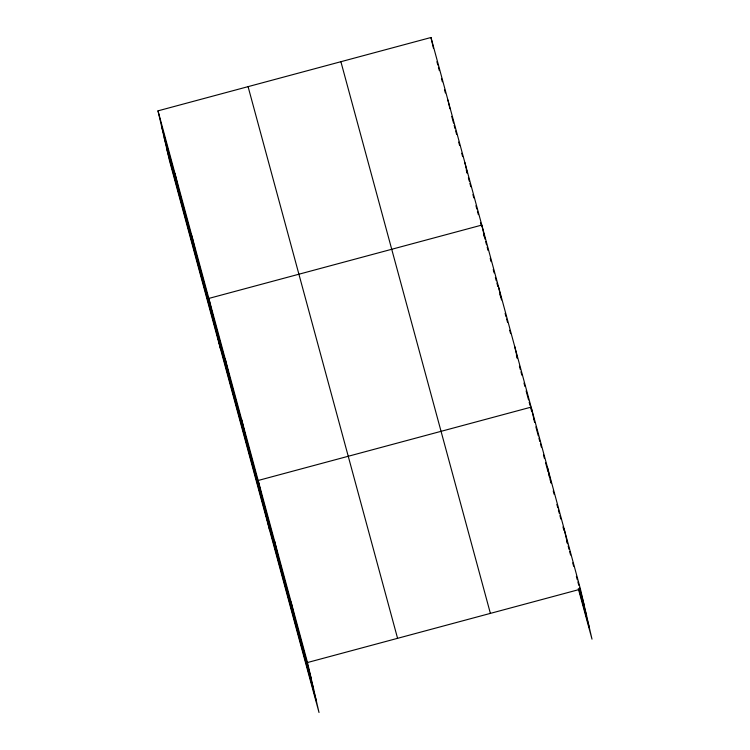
<?xml version="1.0" encoding="UTF-8"?>
<svg xmlns="http://www.w3.org/2000/svg" width="750" height="750" viewBox="0 0 750 750"><rect width="100%" height="100%" fill="white"/><g stroke="black" fill="none" stroke-linecap="round" stroke-linejoin="round"><path stroke-width="1.12" d="M157.997 110.85L307.491 662.531L319.022 712.5L169.537 160.819L157.997 110.85L430.978 37.5L580.462 589.181L592.003 639.15L578.297 588.581M307.491 662.531L580.462 589.181M436.913 61.678L437.822 65.034M438.431 67.266L439.341 70.612M441.459 78.431L442.359 81.778M444.478 89.597L445.387 92.944M451.744 116.391L453.553 123.094M454.163 125.325L455.072 128.672M455.672 130.903L456.581 134.259M458.7 142.069L459.609 145.416M461.728 153.234L462.628 156.581M466.266 169.987L467.175 173.334M468.384 177.797L469.284 181.144M469.894 183.384L470.803 186.731M472.922 194.55L473.831 197.897M475.941 205.716L476.85 209.062M477.459 211.294L478.369 214.641M480.478 222.459L481.388 225.806M483.506 233.625L484.416 236.972M485.625 241.444L486.544 244.819M487.153 247.069L488.062 250.434M490.2 258.3L491.109 261.675M493.238 269.541L494.156 272.916M495.375 277.406L496.284 280.781M496.894 283.031L497.812 286.397M499.941 294.262L500.85 297.638M505.116 313.369L506.034 316.744M506.644 318.994L507.553 322.359M509.681 330.225L510.6 333.6M516.384 354.947L517.294 358.322M519.431 366.188L520.341 369.562M520.95 371.812L521.869 375.178M523.997 383.044L524.906 386.419M526.125 390.909L528.562 399.9M529.172 402.15L530.091 405.525M530.7 407.766L531.609 411.141M533.738 419.006L534.656 422.381M535.875 426.872L538.312 435.863M538.922 438.113L539.831 441.488M540.441 443.728L541.359 447.103M543.488 454.969L544.397 458.344M545.616 462.834L548.053 471.825M548.663 474.075L549.581 477.45M550.181 479.691L551.1 483.066L547.575 467.812M553.228 490.931L554.147 494.306M556.884 504.412L557.803 507.787M558.403 510.037L559.322 513.403M559.931 515.653L560.841 519.028M562.978 526.894L563.888 530.269M566.634 540.375L567.544 543.75L564.019 528.497M568.153 546L569.062 549.366M569.672 551.616L570.591 554.991M572.719 562.856L573.638 566.222M576.375 576.337L577.284 579.712M577.894 581.962L578.812 585.328M579.422 587.578L583.987 604.434M579.328 588.919L586.631 615.891M579 589.481L589.359 627.694M340.894 61.706L490.388 613.387M248.081 86.644L397.575 638.325M161.522 126.103L311.006 677.784M164.166 137.559L313.65 689.241M166.884 149.362L316.378 701.044M533.897 419.109L531.131 407.128L258.159 480.478L269.691 530.447M514.688 346.444L517.453 358.425M498.244 285.759L501.516 299.916M485.072 239.231L481.8 225.075L208.828 298.425L220.359 348.384M464.859 162.553L467.128 172.35M447.919 100.022L449.934 108.741M430.978 37.5L433.491 48.394M291.047 601.847L294.562 617.1M274.603 541.163L278.119 556.416M241.716 419.794L245.231 435.047M225.272 359.109L228.787 374.363M191.878 235.903L195.403 251.147M174.938 173.372L178.463 188.625"/></g></svg>
